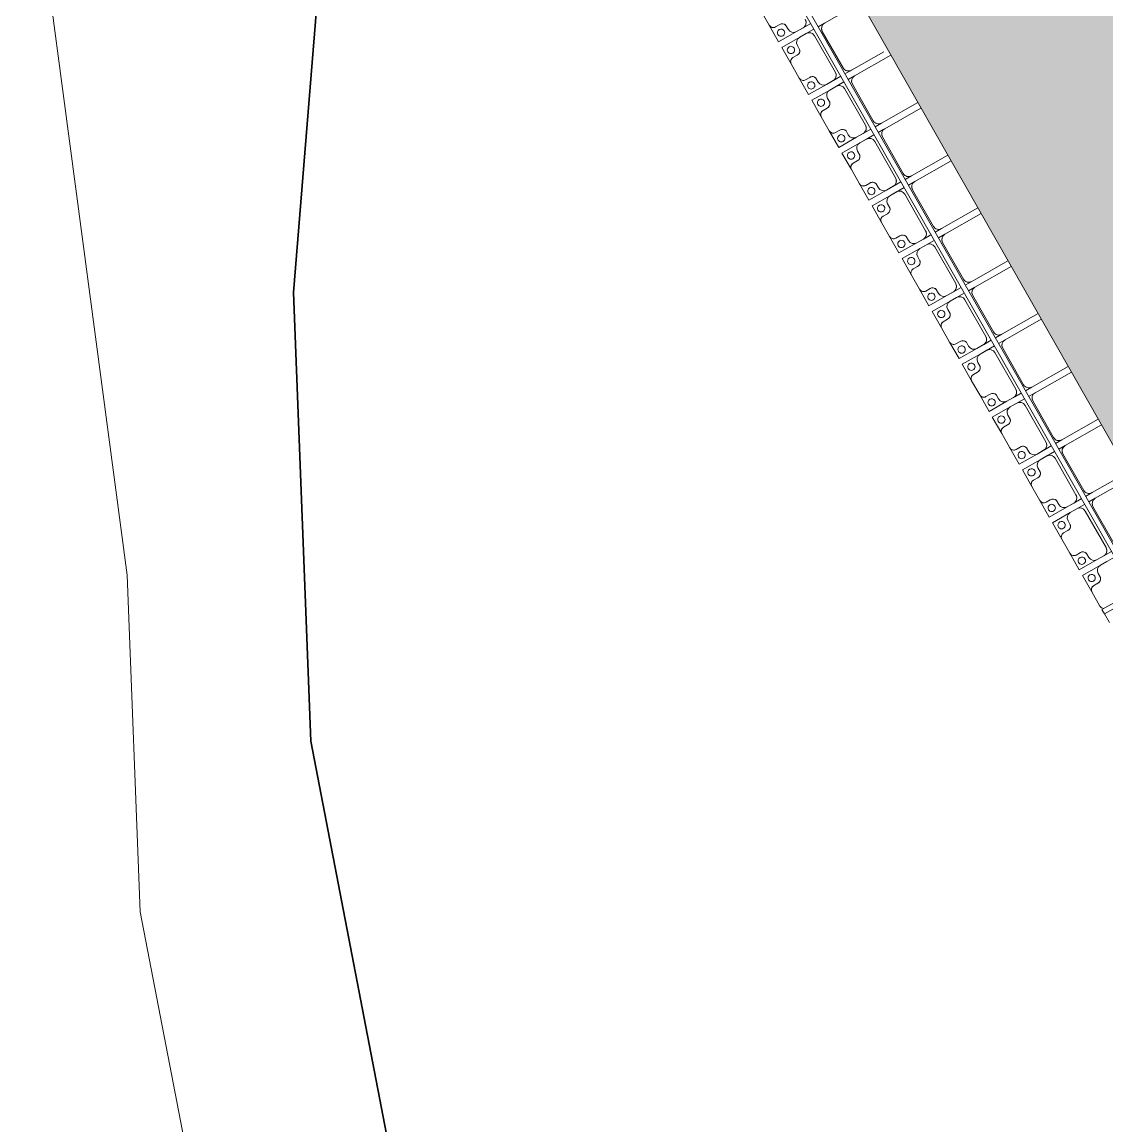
# Model space of a CAD drawing. Header units: millimetres. Extents: x -861324 to 439029, y -308065 to 694685.
# Drawn here: x -229415 to -220488, y -30292 to -21209 of the extents above; entities that cross this region are included whole.
import ezdxf

# ---------------------------------------------------------------- set-up
doc = ezdxf.new("R2010")
doc.units = ezdxf.units.MM
for name, color, linetype, lineweight in [('A-DETL-GENF', 92, 'Continuous', 9), ('A-DETL-THIN', 151, 'Continuous', 9), ('A-GENM', 13, 'Continuous', 9), ('C-TOPO-MAJR', 7, 'Continuous', 35), ('C-TOPO-MINR', 7, 'Continuous', 9), ('S-BEAM', 12, 'Continuous', 9)]:
    doc.layers.add(name, color=color, linetype=linetype, lineweight=lineweight)

# ---------------------------------------------------------------- blocks, each defined once
blk = doc.blocks.new('Dầm C52 - Hộp 40x60-V138-BỐ TRÍ BÈ PIN HỒ BẢN MÒNG')
at = {"layer": 'S-BEAM', "color": 7}
for p, q in [((55233.7, 20), (55982.1, 20)), ((55982.1, 20), (55982.1, -20)), ((55982.1, -20), (55233.7, -20))]:
    blk.add_line(p, q, dxfattribs=at)
blk = doc.blocks.new('Dai phaodi lai - DẢI PHAO ĐI LẠI-25020-BỐ TRÍ BÈ PIN HỒ BẢN MÒNG')
at = {"layer": 'A-GENM', "color": 7}
for p, q in [((4276.8, 0), (4276.8, -343.3)), ((6223.2, -343.3), (6223.2, 0)), ((4723.2, -343.3), (4723.2, -35.2)), ((4776.8, 0), (4776.8, -343.3)), ((5223.2, -343.3), (5223.2, 0)), ((5276.8, 0), (5276.8, -343.3)), ((5723.2, -343.3), (5723.2, 0)), ((5776.8, 0), (5776.8, -343.3)), ((6276.8, 0), (6276.8, -343.3)), ((6723.2, -343.3), (6723.2, 0)), ((6776.8, 0), (6776.8, -343.3)), ((7223.2, -343.3), (7223.2, 0)), ((7276.8, 0), (7276.8, -343.3)), ((7723.2, -343.3), (7723.2, 0)), ((7776.8, 0), (7776.8, -343.3)), ((8223.2, -343.3), (8223.2, 0)), ((8276.8, 0), (8276.8, -343.3)), ((8723.2, -343.3), (8723.2, 0)), ((8776.8, 0), (8776.8, -343.3)), ((4276.8, -404.5), (4276.8, -343.3)), ((4723.2, -343.3), (4723.2, -404.5)), ((4776.8, -404.5), (4776.8, -343.3)), ((5223.2, -343.3), (5223.2, -404.5)), ((5276.8, -404.5), (5276.8, -350.4)), ((5723.2, -343.3), (5723.2, -404.5)), ((5776.8, -404.5), (5776.8, -343.3)), ((6223.2, -343.3), (6223.2, -404.5)), ((6276.8, -404.5), (6276.8, -343.3)), ((6723.2, -343.3), (6723.2, -404.5)), ((6776.8, -404.5), (6776.8, -343.3)), ((7223.2, -343.3), (7223.2, -404.5)), ((7276.8, -404.5), (7276.8, -343.3)), ((7723.2, -343.3), (7723.2, -404.5)), ((7776.8, -404.5), (7776.8, -343.3)), ((8223.2, -343.3), (8223.2, -404.5)), ((8276.8, -404.5), (8276.8, -343.3)), ((8723.2, -343.3), (8723.2, -404.5)), ((8776.8, -404.5), (8776.8, -343.3)), ((4223.2, -444.5), (4223.2, -516.7)), ((4276.8, -516.7), (4276.8, -444.5)), ((4326.8, -393.3), (4673.2, -393.3)), ((4723.2, -444.5), (4723.2, -516.7)), ((4776.8, -516.7), (4776.8, -444.5)), ((4826.8, -393.3), (5173.2, -393.3)), ((5223.2, -444.5), (5223.2, -516.7)), ((5276.8, -516.7), (5276.8, -445.8)), ((5326.8, -393.3), (5673.2, -393.3)), ((5723.2, -444.5), (5723.2, -516.7)), ((5776.8, -516.7), (5776.8, -444.5)), ((5826.8, -393.3), (6173.2, -393.3)), ((6223.2, -444.5), (6223.2, -516.7)), ((6276.8, -516.7), (6276.8, -444.5)), ((6326.8, -393.3), (6673.2, -393.3)), ((6723.2, -444.5), (6723.2, -516.7)), ((6776.8, -516.7), (6776.8, -444.5)), ((6826.8, -393.3), (7173.2, -393.3)), ((7223.2, -444.5), (7223.2, -516.7)), ((7276.8, -516.7), (7276.8, -444.5)), ((7326.8, -393.3), (7673.2, -393.3)), ((7723.2, -444.5), (7723.2, -503.5)), ((7776.8, -516.7), (7776.8, -444.5)), ((7826.8, -393.3), (8173.2, -393.3)), ((8223.2, -444.5), (8223.2, -516.7)), ((8276.8, -516.7), (8276.8, -444.5)), ((8326.8, -393.3), (8673.2, -393.3)), ((8723.2, -444.5), (8723.2, -516.7)), ((8776.8, -516.7), (8776.8, -444.5)), ((8826.8, -393.3), (9173.2, -393.3)), ((9223.2, -444.5), (9223.2, -516.7)), ((4223.2, -579.3), (4223.2, -516.7)), ((4276.8, -516.7), (4276.8, -579.3)), ((4673.2, -466.7), (4326.8, -466.7)), ((4723.2, -579.3), (4723.2, -516.7)), ((4776.8, -516.7), (4776.8, -579.3)), ((5173.2, -466.7), (4826.8, -466.7)), ((5223.2, -579.3), (5223.2, -516.7)), ((5276.8, -516.7), (5276.8, -579.3)), ((5673.2, -466.7), (5326.8, -466.7)), ((5723.2, -579.3), (5723.2, -516.7)), ((5776.8, -516.7), (5776.8, -579.3)), ((6173.2, -466.7), (5826.8, -466.7)), ((6223.2, -579.3), (6223.2, -516.7)), ((6276.8, -516.7), (6276.8, -579.3)), ((6673.2, -466.7), (6326.8, -466.7)), ((6723.2, -579.3), (6723.2, -516.7)), ((6776.8, -516.7), (6776.8, -579.3)), ((7173.2, -466.7), (6826.8, -466.7)), ((7223.2, -579.3), (7223.2, -516.7)), ((7276.8, -516.7), (7276.8, -579.3)), ((7673.2, -466.7), (7326.8, -466.7)), ((7723.2, -579.3), (7723.2, -516.7)), ((7776.8, -516.7), (7776.8, -579.3)), ((8173.2, -466.7), (7826.8, -466.7)), ((8223.2, -579.3), (8223.2, -516.7)), ((8276.8, -516.7), (8276.8, -579.3)), ((8673.2, -466.7), (8326.8, -466.7)), ((8723.2, -579.3), (8723.2, -516.7)), ((8776.8, -516.7), (8776.8, -579.3)), ((9173.2, -466.7), (8826.8, -466.7)), ((9223.2, -579.3), (9223.2, -516.7)), ((9276.8, -516.7), (9276.8, -579.3)), ((4135.7, -629.3), (4173.2, -629.3)), ((4326.8, -629.3), (4364.3, -629.3)), ((4635.7, -629.3), (4673.2, -629.3)), ((4826.8, -629.3), (4864.3, -629.3)), ((5135.7, -629.3), (5173.2, -629.3)), ((5326.8, -629.3), (5364.3, -629.3)), ((5635.7, -629.3), (5673.2, -629.3)), ((5826.8, -629.3), (5864.3, -629.3)), ((6135.7, -629.3), (6173.2, -629.3)), ((6326.8, -629.3), (6364.3, -629.3)), ((6635.7, -629.3), (6673.2, -629.3)), ((6826.8, -629.3), (6864.3, -629.3)), ((7135.7, -629.3), (7173.2, -629.3)), ((7326.8, -629.3), (7364.3, -629.3)), ((7635.7, -629.3), (7673.2, -629.3)), ((7826.8, -629.3), (7864.3, -629.3)), ((8135.7, -629.3), (8173.2, -629.3)), ((8326.8, -629.3), (8364.3, -629.3)), ((8635.7, -629.3), (8673.2, -629.3)), ((8826.8, -629.3), (8864.3, -629.3)), ((9135.7, -629.3), (9173.2, -629.3)), ((9326.8, -629.3), (9364.3, -629.3)), ((4104.9, -710.4), (4104.9, -670.7)), ((4395.1, -670.7), (4395.1, -710.4)), ((4604.9, -710.4), (4604.9, -670.7)), ((4895.1, -670.7), (4895.1, -710.4)), ((5104.9, -710.4), (5104.9, -670.7)), ((5395.1, -670.7), (5395.1, -710.4)), ((5604.9, -710.4), (5604.9, -670.7)), ((5895.1, -670.7), (5895.1, -710.4)), ((6104.9, -710.4), (6104.9, -670.7)), ((6395.1, -670.7), (6395.1, -710.4)), ((6604.9, -710.4), (6604.9, -670.7)), ((6895.1, -670.7), (6895.1, -710.4)), ((7104.9, -710.4), (7104.9, -670.7)), ((7395.1, -670.7), (7395.1, -710.4)), ((7604.9, -710.4), (7604.9, -670.7)), ((7895.1, -670.7), (7895.1, -710.4)), ((8104.9, -710.4), (8104.9, -670.7)), ((8395.1, -670.7), (8395.1, -710.4)), ((8604.9, -710.4), (8604.9, -670.7)), ((8895.1, -670.7), (8895.1, -710.4)), ((9104.9, -710.4), (9104.9, -670.7)), ((9395.1, -670.7), (9395.1, -710.4)), ((3933.1, -748.4), (4066.9, -748.4)), ((4433.1, -748.4), (4566.9, -748.4)), ((4933.1, -748.4), (5066.9, -748.4)), ((5433.1, -748.4), (5566.9, -748.4)), ((5933.1, -748.4), (6066.9, -748.4)), ((6433.1, -748.4), (6566.9, -748.4)), ((6933.1, -748.4), (7066.9, -748.4)), ((7433.1, -748.4), (7566.9, -748.4)), ((7933.1, -748.4), (8066.9, -748.4)), ((8433.1, -748.4), (8566.9, -748.4)), ((8933.1, -748.4), (9066.9, -748.4)), ((9433.1, -748.4), (9566.9, -748.4))]:
    blk.add_line(p, q, dxfattribs=at)
at = {"layer": 'A-GENM', "color": 9}
for p, q in [((4276.8, -404.5), (4276.8, -343.3)), ((4723.2, -343.3), (4723.2, -404.5)), ((4776.8, -404.5), (4776.8, -343.3)), ((5223.2, -343.3), (5223.2, -404.5)), ((5276.8, -404.5), (5276.8, -350.4)), ((5723.2, -343.3), (5723.2, -404.5)), ((5776.8, -404.5), (5776.8, -343.3)), ((6223.2, -343.3), (6223.2, -404.5)), ((6276.8, -404.5), (6276.8, -343.3)), ((6723.2, -343.3), (6723.2, -404.5)), ((6776.8, -404.5), (6776.8, -343.3)), ((7223.2, -343.3), (7223.2, -404.5)), ((7276.8, -404.5), (7276.8, -343.3)), ((7723.2, -343.3), (7723.2, -404.5)), ((7776.8, -404.5), (7776.8, -343.3)), ((8223.2, -343.3), (8223.2, -404.5)), ((8276.8, -404.5), (8276.8, -343.3)), ((8723.2, -343.3), (8723.2, -404.5)), ((8776.8, -404.5), (8776.8, -343.3)), ((4223.2, -444.5), (4223.2, -579.3)), ((4276.8, -579.3), (4276.8, -444.5)), ((4723.2, -444.5), (4723.2, -579.3)), ((4776.8, -579.3), (4776.8, -444.5)), ((5223.2, -444.5), (5223.2, -579.3)), ((5276.8, -579.3), (5276.8, -445.8)), ((5723.2, -444.5), (5723.2, -579.3)), ((5776.8, -579.3), (5776.8, -444.5)), ((6223.2, -444.5), (6223.2, -579.3)), ((6276.8, -579.3), (6276.8, -444.5)), ((6723.2, -444.5), (6723.2, -579.3)), ((6776.8, -579.3), (6776.8, -444.5)), ((7223.2, -444.5), (7223.2, -579.3)), ((7276.8, -579.3), (7276.8, -444.5)), ((7723.2, -444.5), (7723.2, -579.3)), ((7776.8, -579.3), (7776.8, -444.5)), ((8223.2, -444.5), (8223.2, -579.3)), ((8276.8, -579.3), (8276.8, -444.5)), ((8723.2, -444.5), (8723.2, -579.3)), ((8776.8, -579.3), (8776.8, -444.5)), ((9223.2, -444.5), (9223.2, -579.3)), ((9276.8, -579.3), (9276.8, -444.5)), ((4173.2, -629.3), (4135.7, -629.3)), ((4173.2, -629.3), (4135.7, -629.3)), ((4135.7, -629.3), (4173.2, -629.3)), ((4223.2, -579.3), (4223.2, -748.4)), ((4223.2, -748.4), (4223.2, -579.3)), ((4276.8, -748.4), (4276.8, -579.3)), ((4276.8, -579.3), (4276.8, -748.4)), ((4364.3, -629.3), (4326.8, -629.3)), ((4364.3, -629.3), (4326.8, -629.3)), ((4326.8, -629.3), (4364.3, -629.3)), ((4673.2, -629.3), (4635.7, -629.3)), ((4673.2, -629.3), (4635.7, -629.3)), ((4635.7, -629.3), (4673.2, -629.3)), ((4723.2, -579.3), (4723.2, -748.4)), ((4723.2, -748.4), (4723.2, -579.3)), ((4776.8, -748.4), (4776.8, -579.3)), ((4776.8, -579.3), (4776.8, -748.4)), ((4864.3, -629.3), (4826.8, -629.3)), ((4864.3, -629.3), (4826.8, -629.3)), ((4826.8, -629.3), (4864.3, -629.3)), ((5173.2, -629.3), (5135.7, -629.3)), ((5173.2, -629.3), (5135.7, -629.3)), ((5135.7, -629.3), (5173.2, -629.3)), ((5223.2, -579.3), (5223.2, -748.4)), ((5223.2, -748.4), (5223.2, -579.3)), ((5276.8, -748.4), (5276.8, -579.3)), ((5276.8, -579.3), (5276.8, -748.4)), ((5364.3, -629.3), (5326.8, -629.3)), ((5364.3, -629.3), (5326.8, -629.3)), ((5326.8, -629.3), (5364.3, -629.3)), ((5673.2, -629.3), (5635.7, -629.3)), ((5673.2, -629.3), (5635.7, -629.3)), ((5635.7, -629.3), (5673.2, -629.3)), ((5723.2, -579.3), (5723.2, -748.4)), ((5723.2, -748.4), (5723.2, -579.3)), ((5776.8, -748.4), (5776.8, -579.3)), ((5776.8, -579.3), (5776.8, -748.4)), ((5864.3, -629.3), (5826.8, -629.3)), ((5864.3, -629.3), (5826.8, -629.3)), ((5826.8, -629.3), (5864.3, -629.3)), ((6173.2, -629.3), (6135.7, -629.3)), ((6173.2, -629.3), (6135.7, -629.3)), ((6135.7, -629.3), (6173.2, -629.3)), ((6223.2, -579.3), (6223.2, -748.4)), ((6223.2, -748.4), (6223.2, -579.3)), ((6276.8, -748.4), (6276.8, -579.3)), ((6276.8, -579.3), (6276.8, -748.4)), ((6364.3, -629.3), (6326.8, -629.3)), ((6364.3, -629.3), (6326.8, -629.3)), ((6326.8, -629.3), (6364.3, -629.3)), ((6673.2, -629.3), (6635.7, -629.3)), ((6673.2, -629.3), (6635.7, -629.3)), ((6635.7, -629.3), (6673.2, -629.3)), ((6723.2, -579.3), (6723.2, -748.4)), ((6723.2, -748.4), (6723.2, -579.3)), ((6776.8, -748.4), (6776.8, -579.3)), ((6776.8, -579.3), (6776.8, -748.4)), ((6864.3, -629.3), (6826.8, -629.3)), ((6864.3, -629.3), (6826.8, -629.3)), ((6826.8, -629.3), (6864.3, -629.3)), ((7173.2, -629.3), (7135.7, -629.3)), ((7173.2, -629.3), (7135.7, -629.3)), ((7135.7, -629.3), (7173.2, -629.3)), ((7223.2, -579.3), (7223.2, -748.4)), ((7223.2, -748.4), (7223.2, -579.3)), ((7276.8, -748.4), (7276.8, -579.3)), ((7276.8, -579.3), (7276.8, -748.4)), ((7364.3, -629.3), (7326.8, -629.3)), ((7364.3, -629.3), (7326.8, -629.3)), ((7326.8, -629.3), (7364.3, -629.3)), ((7673.2, -629.3), (7651.6, -629.3)), ((7673.2, -629.3), (7651.6, -629.3)), ((7651.6, -629.3), (7673.2, -629.3)), ((7723.2, -579.3), (7723.2, -748.4)), ((7723.2, -748.4), (7723.2, -579.3)), ((7776.8, -748.4), (7776.8, -579.3)), ((7776.8, -579.3), (7776.8, -748.4)), ((7864.3, -629.3), (7826.8, -629.3)), ((7864.3, -629.3), (7826.8, -629.3)), ((7826.8, -629.3), (7864.3, -629.3)), ((8173.2, -629.3), (8135.7, -629.3)), ((8173.2, -629.3), (8135.7, -629.3)), ((8135.7, -629.3), (8173.2, -629.3)), ((8223.2, -579.3), (8223.2, -748.4)), ((8223.2, -748.4), (8223.2, -579.3)), ((8276.8, -748.4), (8276.8, -579.3)), ((8276.8, -579.3), (8276.8, -748.4)), ((8364.3, -629.3), (8326.8, -629.3)), ((8364.3, -629.3), (8326.8, -629.3)), ((8326.8, -629.3), (8364.3, -629.3)), ((8673.2, -629.3), (8635.7, -629.3)), ((8673.2, -629.3), (8635.7, -629.3)), ((8635.7, -629.3), (8673.2, -629.3)), ((8723.2, -579.3), (8723.2, -748.4)), ((8723.2, -748.4), (8723.2, -579.3)), ((8776.8, -748.4), (8776.8, -579.3)), ((8776.8, -579.3), (8776.8, -748.4)), ((8864.3, -629.3), (8826.8, -629.3)), ((8864.3, -629.3), (8826.8, -629.3)), ((8826.8, -629.3), (8864.3, -629.3)), ((9173.2, -629.3), (9135.7, -629.3)), ((9173.2, -629.3), (9135.7, -629.3)), ((9135.7, -629.3), (9173.2, -629.3)), ((9223.2, -579.3), (9223.2, -748.4)), ((9223.2, -748.4), (9223.2, -579.3)), ((9276.8, -748.4), (9276.8, -579.3)), ((9276.8, -579.3), (9276.8, -748.4)), ((9364.3, -629.3), (9326.8, -629.3)), ((9364.3, -629.3), (9326.8, -629.3)), ((9326.8, -629.3), (9364.3, -629.3)), ((4104.9, -670.7), (4104.9, -710.4)), ((4104.9, -670.7), (4104.9, -710.4)), ((4104.9, -710.4), (4104.9, -670.7)), ((4604.9, -670.7), (4604.9, -710.4)), ((4604.9, -670.7), (4604.9, -710.4)), ((4604.9, -710.4), (4604.9, -670.7)), ((5104.9, -670.7), (5104.9, -710.4)), ((5104.9, -670.7), (5104.9, -710.4)), ((5104.9, -710.4), (5104.9, -670.7)), ((5604.9, -670.7), (5604.9, -710.4)), ((5604.9, -670.7), (5604.9, -710.4)), ((5604.9, -710.4), (5604.9, -670.7)), ((6104.9, -670.7), (6104.9, -710.4)), ((6104.9, -670.7), (6104.9, -710.4)), ((6104.9, -710.4), (6104.9, -670.7)), ((6604.9, -670.7), (6604.9, -710.4)), ((6604.9, -670.7), (6604.9, -710.4)), ((6604.9, -710.4), (6604.9, -670.7)), ((7104.9, -670.7), (7104.9, -710.4)), ((7104.9, -670.7), (7104.9, -710.4)), ((7104.9, -710.4), (7104.9, -670.7)), ((7604.9, -670.7), (7604.9, -710.4)), ((7604.9, -670.7), (7604.9, -710.4)), ((7604.9, -710.4), (7604.9, -670.7)), ((8104.9, -670.7), (8104.9, -710.4)), ((8104.9, -670.7), (8104.9, -710.4)), ((8104.9, -710.4), (8104.9, -670.7)), ((8604.9, -670.7), (8604.9, -710.4)), ((8604.9, -670.7), (8604.9, -710.4)), ((8604.9, -710.4), (8604.9, -670.7)), ((9104.9, -670.7), (9104.9, -710.4)), ((9104.9, -670.7), (9104.9, -710.4)), ((9104.9, -710.4), (9104.9, -670.7)), ((4223.2, -748.4), (4066.9, -748.4)), ((4066.9, -748.4), (4223.2, -748.4)), ((4433.1, -748.4), (4276.8, -748.4)), ((4276.8, -748.4), (4433.1, -748.4)), ((4723.2, -748.4), (4566.9, -748.4)), ((4566.9, -748.4), (4723.2, -748.4)), ((4933.1, -748.4), (4776.8, -748.4)), ((4776.8, -748.4), (4933.1, -748.4)), ((5223.2, -748.4), (5066.9, -748.4)), ((5066.9, -748.4), (5223.2, -748.4)), ((5433.1, -748.4), (5276.8, -748.4)), ((5276.8, -748.4), (5433.1, -748.4)), ((5723.2, -748.4), (5566.9, -748.4)), ((5566.9, -748.4), (5723.2, -748.4)), ((5933.1, -748.4), (5776.8, -748.4)), ((5776.8, -748.4), (5933.1, -748.4)), ((6223.2, -748.4), (6066.9, -748.4)), ((6066.9, -748.4), (6223.2, -748.4)), ((6433.1, -748.4), (6276.8, -748.4)), ((6276.8, -748.4), (6433.1, -748.4)), ((6723.2, -748.4), (6566.9, -748.4)), ((6566.9, -748.4), (6723.2, -748.4)), ((6933.1, -748.4), (6776.8, -748.4)), ((6776.8, -748.4), (6933.1, -748.4)), ((7223.2, -748.4), (7066.9, -748.4)), ((7066.9, -748.4), (7223.2, -748.4)), ((7433.1, -748.4), (7276.8, -748.4)), ((7276.8, -748.4), (7433.1, -748.4)), ((7723.2, -748.4), (7566.9, -748.4)), ((7566.9, -748.4), (7723.2, -748.4)), ((7933.1, -748.4), (7776.8, -748.4)), ((7776.8, -748.4), (7933.1, -748.4)), ((8223.2, -748.4), (8066.9, -748.4)), ((8066.9, -748.4), (8223.2, -748.4)), ((8433.1, -748.4), (8276.8, -748.4)), ((8276.8, -748.4), (8433.1, -748.4)), ((8723.2, -748.4), (8566.9, -748.4)), ((8566.9, -748.4), (8723.2, -748.4)), ((8933.1, -748.4), (8776.8, -748.4)), ((8776.8, -748.4), (8933.1, -748.4)), ((9223.2, -748.4), (9066.9, -748.4)), ((9066.9, -748.4), (9223.2, -748.4)), ((9433.1, -748.4), (9276.8, -748.4)), ((9276.8, -748.4), (9433.1, -748.4)), ((9723.2, -748.4), (9640, -748.4)), ((9640, -748.4), (9723.2, -748.4))]:
    blk.add_line(p, q, dxfattribs=at)
at = {"layer": 'A-GENM', "color": 7}
for centre, radius, start, end in [((4326.8, -343.3), 50, 180, 270), ((4673.2, -343.3), 50, 270, 0), ((4673.2, -343.3), 50, 300, 0), ((4826.8, -343.3), 50, 180, 270), ((5173.2, -343.3), 50, 270, 0), ((5173.2, -343.3), 50, 300, 0), ((5326.8, -343.3), 50, 180, 270), ((5673.2, -343.3), 50, 270, 0), ((5673.2, -343.3), 50, 300, 0), ((5826.8, -343.3), 50, 180, 270), ((6173.2, -343.3), 50, 270, 0), ((6173.2, -343.3), 50, 300, 0), ((6326.8, -343.3), 50, 180, 270), ((6673.2, -343.3), 50, 270, 0), ((6673.2, -343.3), 50, 300, 0), ((6826.8, -343.3), 50, 180, 270), ((7173.2, -343.3), 50, 270, 0), ((7173.2, -343.3), 50, 300, 0), ((7326.8, -343.3), 50, 180, 270), ((7673.2, -343.3), 50, 270, 0), ((7673.2, -343.3), 50, 300, 0), ((7826.8, -343.3), 50, 180, 270), ((8173.2, -343.3), 50, 270, 0), ((8173.2, -343.3), 50, 300, 0), ((8326.8, -343.3), 50, 180, 270), ((8673.2, -343.3), 50, 270, 0), ((8673.2, -343.3), 50, 300, 0), ((8826.8, -343.3), 50, 180, 270), ((4326.8, -343.3), 50, 210, 270), ((4826.8, -343.3), 50, 210, 270), ((5326.8, -343.3), 50, 210, 270), ((5826.8, -343.3), 50, 210, 270), ((6326.8, -343.3), 50, 210, 270), ((6826.8, -343.3), 50, 210, 270), ((7326.8, -343.3), 50, 210, 270), ((7826.8, -343.3), 50, 210, 270), ((8326.8, -343.3), 50, 210, 270), ((8826.8, -343.3), 50, 210, 270), ((4173.2, -516.7), 50, 360, 90), ((4173.2, -516.7), 50, 30, 90), ((4326.8, -516.7), 50, 90, 180), ((4326.8, -516.7), 50, 120, 180), ((4673.2, -516.7), 50, 360, 90), ((4673.2, -516.7), 50, 30, 90), ((4826.8, -516.7), 50, 90, 180), ((4826.8, -516.7), 50, 120, 180), ((5173.2, -516.7), 50, 360, 90), ((5173.2, -516.7), 50, 30, 90), ((5326.8, -516.7), 50, 90, 180), ((5326.8, -516.7), 50, 120, 180), ((5673.2, -516.7), 50, 360, 90), ((5673.2, -516.7), 50, 30, 90), ((5826.8, -516.7), 50, 90, 180), ((5826.8, -516.7), 50, 120, 180), ((6173.2, -516.7), 50, 360, 90), ((6173.2, -516.7), 50, 30, 90), ((6326.8, -516.7), 50, 90, 180), ((6326.8, -516.7), 50, 120, 180), ((6673.2, -516.7), 50, 360, 90), ((6673.2, -516.7), 50, 30, 90), ((6826.8, -516.7), 50, 90, 180), ((6826.8, -516.7), 50, 120, 180), ((7173.2, -516.7), 50, 360, 90), ((7173.2, -516.7), 50, 30, 90), ((7326.8, -516.7), 50, 90, 180), ((7326.8, -516.7), 50, 120, 180), ((7673.2, -516.7), 50, 360, 90), ((7673.2, -516.7), 50, 30, 90), ((7826.8, -516.7), 50, 90, 180), ((7826.8, -516.7), 50, 120, 180), ((8173.2, -516.7), 50, 360, 90), ((8173.2, -516.7), 50, 30, 90), ((8326.8, -516.7), 50, 90, 180), ((8326.8, -516.7), 50, 120, 180), ((8673.2, -516.7), 50, 360, 90), ((8673.2, -516.7), 50, 30, 90), ((8826.8, -516.7), 50, 90, 180), ((8826.8, -516.7), 50, 120, 180), ((9173.2, -516.7), 50, 360, 90), ((9173.2, -516.7), 50, 30, 90), ((4144.8, -668.2), 40, 103.18854, 183.50807), ((4173.2, -579.3), 50, 270, 360), ((4326.8, -579.3), 50, 180, 270), ((4355.2, -668.2), 40, 356.49193, 76.81146), ((4644.8, -668.2), 40, 103.18854, 183.50807), ((4673.2, -579.3), 50, 270, 360), ((4826.8, -579.3), 50, 180, 270), ((4855.2, -668.2), 40, 356.49193, 76.81146), ((5144.8, -668.2), 40, 103.18854, 183.50807), ((5173.2, -579.3), 50, 270, 360), ((5326.8, -579.3), 50, 180, 270), ((5355.2, -668.2), 40, 356.49193, 76.81146), ((5644.8, -668.2), 40, 103.18854, 183.50807), ((5673.2, -579.3), 50, 270, 360), ((5826.8, -579.3), 50, 180, 270), ((5855.2, -668.2), 40, 356.49193, 76.81146), ((6144.8, -668.2), 40, 103.18854, 183.50807), ((6173.2, -579.3), 50, 270, 360), ((6326.8, -579.3), 50, 180, 270), ((6355.2, -668.2), 40, 356.49193, 76.81146), ((6644.8, -668.2), 40, 103.18854, 183.50807), ((6673.2, -579.3), 50, 270, 360), ((6826.8, -579.3), 50, 180, 270), ((6855.2, -668.2), 40, 356.49193, 76.81146), ((7144.8, -668.2), 40, 103.18854, 183.50807), ((7173.2, -579.3), 50, 270, 360), ((7326.8, -579.3), 50, 180, 270), ((7355.2, -668.2), 40, 356.49193, 76.81146), ((7644.8, -668.2), 40, 103.18854, 183.50807), ((7673.2, -579.3), 50, 270, 360), ((7826.8, -579.3), 50, 180, 270), ((7855.2, -668.2), 40, 356.49193, 76.81146), ((8144.8, -668.2), 40, 103.18854, 183.50807), ((8173.2, -579.3), 50, 270, 360), ((8326.8, -579.3), 50, 180, 270), ((8355.2, -668.2), 40, 356.49193, 76.81146), ((8644.8, -668.2), 40, 103.18854, 183.50807), ((8673.2, -579.3), 50, 270, 360), ((8826.8, -579.3), 50, 180, 270), ((8855.2, -668.2), 40, 356.49193, 76.81146), ((9144.8, -668.2), 40, 103.18854, 183.50807), ((9173.2, -579.3), 50, 270, 360), ((9326.8, -579.3), 50, 180, 270), ((9355.2, -668.2), 40, 356.49193, 76.81146), ((4066.9, -710.4), 38, 270, 0), ((4433.1, -710.4), 38, 180, 270), ((4566.9, -710.4), 38, 270, 0), ((4933.1, -710.4), 38, 180, 270), ((5066.9, -710.4), 38, 270, 0), ((5433.1, -710.4), 38, 180, 270), ((5566.9, -710.4), 38, 270, 0), ((5933.1, -710.4), 38, 180, 270), ((6066.9, -710.4), 38, 270, 0), ((6433.1, -710.4), 38, 180, 270), ((6566.9, -710.4), 38, 270, 0), ((6933.1, -710.4), 38, 180, 270), ((7066.9, -710.4), 38, 270, 0), ((7433.1, -710.4), 38, 180, 270), ((7566.9, -710.4), 38, 270, 0), ((7933.1, -710.4), 38, 180, 270), ((8066.9, -710.4), 38, 270, 0), ((8433.1, -710.4), 38, 180, 270), ((8566.9, -710.4), 38, 270, 0), ((8933.1, -710.4), 38, 180, 270), ((9066.9, -710.4), 38, 270, 0), ((9433.1, -710.4), 38, 180, 270), ((9566.9, -710.4), 38, 270, 330)]:
    blk.add_arc(centre, radius, start, end, dxfattribs=at)
at = {"layer": 'A-GENM', "color": 9}
for centre, radius, start, end in [((4144.8, -668.2), 40, 103.18854, 129.96172), ((4144.8, -668.2), 40, 103.18854, 129.96172), ((4144.8, -668.2), 40, 103.18854, 129.96172), ((4173.2, -579.3), 50, 270, 360), ((4173.2, -579.3), 50, 270, 360), ((4173.2, -579.3), 50, 270, 360), ((4326.8, -579.3), 50, 180, 270), ((4326.8, -579.3), 50, 180, 270), ((4326.8, -579.3), 50, 180, 270), ((4355.2, -668.2), 40, 63.42487, 76.81146), ((4355.2, -668.2), 40, 63.42487, 76.81146), ((4355.2, -668.2), 40, 63.42487, 76.81146), ((4644.8, -668.2), 40, 103.18854, 129.96172), ((4644.8, -668.2), 40, 103.18854, 129.96172), ((4644.8, -668.2), 40, 103.18854, 129.96172), ((4673.2, -579.3), 50, 270, 360), ((4673.2, -579.3), 50, 270, 360), ((4673.2, -579.3), 50, 270, 360), ((4826.8, -579.3), 50, 180, 270), ((4826.8, -579.3), 50, 180, 270), ((4826.8, -579.3), 50, 180, 270), ((4855.2, -668.2), 40, 63.42487, 76.81146), ((4855.2, -668.2), 40, 63.42487, 76.81146), ((4855.2, -668.2), 40, 63.42487, 76.81146), ((5144.8, -668.2), 40, 103.18854, 129.96172), ((5144.8, -668.2), 40, 103.18854, 129.96172), ((5144.8, -668.2), 40, 103.18854, 129.96172), ((5173.2, -579.3), 50, 270, 360), ((5173.2, -579.3), 50, 270, 360), ((5173.2, -579.3), 50, 270, 360), ((5326.8, -579.3), 50, 180, 270), ((5326.8, -579.3), 50, 180, 270), ((5326.8, -579.3), 50, 180, 270), ((5355.2, -668.2), 40, 63.42487, 76.81146), ((5355.2, -668.2), 40, 63.42487, 76.81146), ((5355.2, -668.2), 40, 63.42487, 76.81146), ((5644.8, -668.2), 40, 103.18854, 129.96172), ((5644.8, -668.2), 40, 103.18854, 129.96172), ((5644.8, -668.2), 40, 103.18854, 129.96172), ((5673.2, -579.3), 50, 270, 360), ((5673.2, -579.3), 50, 270, 360), ((5673.2, -579.3), 50, 270, 360), ((5826.8, -579.3), 50, 180, 270), ((5826.8, -579.3), 50, 180, 270), ((5826.8, -579.3), 50, 180, 270), ((5855.2, -668.2), 40, 63.42487, 76.81146), ((5855.2, -668.2), 40, 63.42487, 76.81146), ((5855.2, -668.2), 40, 63.42487, 76.81146), ((6144.8, -668.2), 40, 103.18854, 129.96172), ((6144.8, -668.2), 40, 103.18854, 129.96172), ((6144.8, -668.2), 40, 103.18854, 129.96172), ((6173.2, -579.3), 50, 270, 360), ((6173.2, -579.3), 50, 270, 360), ((6173.2, -579.3), 50, 270, 360), ((6326.8, -579.3), 50, 180, 270), ((6326.8, -579.3), 50, 180, 270), ((6326.8, -579.3), 50, 180, 270), ((6355.2, -668.2), 40, 63.42487, 76.81146), ((6355.2, -668.2), 40, 63.42487, 76.81146), ((6355.2, -668.2), 40, 63.42487, 76.81146), ((6644.8, -668.2), 40, 103.18854, 129.96172), ((6644.8, -668.2), 40, 103.18854, 129.96172), ((6644.8, -668.2), 40, 103.18854, 129.96172), ((6673.2, -579.3), 50, 270, 360), ((6673.2, -579.3), 50, 270, 360), ((6673.2, -579.3), 50, 270, 360), ((6826.8, -579.3), 50, 180, 270), ((6826.8, -579.3), 50, 180, 270), ((6826.8, -579.3), 50, 180, 270), ((6855.2, -668.2), 40, 63.42487, 76.81146), ((6855.2, -668.2), 40, 63.42487, 76.81146), ((6855.2, -668.2), 40, 63.42487, 76.81146), ((7144.8, -668.2), 40, 103.18854, 129.96172), ((7144.8, -668.2), 40, 103.18854, 129.96172), ((7144.8, -668.2), 40, 103.18854, 129.96172), ((7173.2, -579.3), 50, 270, 360), ((7173.2, -579.3), 50, 270, 360), ((7173.2, -579.3), 50, 270, 360), ((7326.8, -579.3), 50, 180, 270), ((7326.8, -579.3), 50, 180, 270), ((7326.8, -579.3), 50, 180, 270), ((7355.2, -668.2), 40, 63.42487, 76.81146), ((7355.2, -668.2), 40, 63.42487, 76.81146), ((7355.2, -668.2), 40, 63.42487, 76.81146), ((7644.8, -668.2), 40, 103.18854, 129.96172), ((7644.8, -668.2), 40, 103.18854, 129.96172), ((7644.8, -668.2), 40, 103.18854, 129.96172), ((7673.2, -579.3), 50, 270, 360), ((7673.2, -579.3), 50, 270, 360), ((7673.2, -579.3), 50, 270, 360), ((7826.8, -579.3), 50, 180, 270), ((7826.8, -579.3), 50, 180, 270), ((7826.8, -579.3), 50, 180, 270), ((7855.2, -668.2), 40, 63.42487, 76.81146), ((7855.2, -668.2), 40, 63.42487, 76.81146), ((7855.2, -668.2), 40, 63.42487, 76.81146), ((8144.8, -668.2), 40, 103.18854, 129.96172), ((8144.8, -668.2), 40, 103.18854, 129.96172), ((8144.8, -668.2), 40, 103.18854, 129.96172), ((8173.2, -579.3), 50, 270, 360), ((8173.2, -579.3), 50, 270, 360), ((8173.2, -579.3), 50, 270, 360), ((8326.8, -579.3), 50, 180, 270), ((8326.8, -579.3), 50, 180, 270), ((8326.8, -579.3), 50, 180, 270), ((8355.2, -668.2), 40, 63.42487, 76.81146), ((8355.2, -668.2), 40, 63.42487, 76.81146), ((8355.2, -668.2), 40, 63.42487, 76.81146), ((8644.8, -668.2), 40, 103.18854, 129.96172), ((8644.8, -668.2), 40, 103.18854, 129.96172), ((8644.8, -668.2), 40, 103.18854, 129.96172), ((8673.2, -579.3), 50, 270, 360), ((8673.2, -579.3), 50, 270, 360), ((8673.2, -579.3), 50, 270, 360), ((8826.8, -579.3), 50, 180, 270), ((8826.8, -579.3), 50, 180, 270), ((8826.8, -579.3), 50, 180, 270), ((8855.2, -668.2), 40, 63.42487, 76.81146), ((8855.2, -668.2), 40, 63.42487, 76.81146), ((8855.2, -668.2), 40, 63.42487, 76.81146), ((9144.8, -668.2), 40, 103.18854, 129.96172), ((9144.8, -668.2), 40, 103.18854, 129.96172), ((9144.8, -668.2), 40, 103.18854, 129.96172), ((9173.2, -579.3), 50, 270, 360), ((9173.2, -579.3), 50, 270, 360), ((9173.2, -579.3), 50, 270, 360), ((9326.8, -579.3), 50, 180, 270), ((9326.8, -579.3), 50, 180, 270), ((9326.8, -579.3), 50, 180, 270), ((9355.2, -668.2), 40, 63.42487, 76.81146), ((9355.2, -668.2), 40, 63.42487, 76.81146), ((9355.2, -668.2), 40, 63.42487, 76.81146), ((4066.9, -710.4), 38, 270, 0), ((4066.9, -710.4), 38, 270, 360), ((4066.9, -710.4), 38, 270, 0), ((4144.8, -668.2), 40, 143.34831, 183.50807), ((4144.8, -668.2), 40, 143.34831, 183.50807), ((4144.8, -668.2), 40, 143.34831, 183.50807), ((4168.4, -693.3), 30, 90, 270), ((4168.4, -693.3), 30, 90, 270), ((4168.4, -693.3), 30, 270, 90), ((4168.4, -693.3), 30, 270, 90), ((4331.6, -693.3), 30, 90, 270), ((4331.6, -693.3), 30, 90, 270), ((4331.6, -693.3), 30, 270, 90), ((4331.6, -693.3), 30, 270, 90), ((4355.2, -668.2), 40, 356.49193, 50.03828), ((4355.2, -668.2), 40, 356.49193, 50.03828), ((4355.2, -668.2), 40, 356.49193, 50.03828), ((4433.1, -710.4), 38, 195, 270), ((4433.1, -710.4), 38, 195, 270), ((4433.1, -710.4), 38, 195, 270), ((4566.9, -710.4), 38, 270, 0), ((4566.9, -710.4), 38, 270, 360), ((4566.9, -710.4), 38, 270, 0), ((4644.8, -668.2), 40, 143.34831, 183.50807), ((4644.8, -668.2), 40, 143.34831, 183.50807), ((4644.8, -668.2), 40, 143.34831, 183.50807), ((4668.4, -693.3), 30, 90, 270), ((4668.4, -693.3), 30, 90, 270), ((4668.4, -693.3), 30, 270, 90), ((4668.4, -693.3), 30, 270, 90), ((4831.6, -693.3), 30, 90, 270), ((4831.6, -693.3), 30, 90, 270), ((4831.6, -693.3), 30, 270, 90), ((4831.6, -693.3), 30, 270, 90), ((4855.2, -668.2), 40, 356.49193, 50.03828), ((4855.2, -668.2), 40, 356.49193, 50.03828), ((4855.2, -668.2), 40, 356.49193, 50.03828), ((4933.1, -710.4), 38, 195, 270), ((4933.1, -710.4), 38, 195, 270), ((4933.1, -710.4), 38, 195, 270), ((5066.9, -710.4), 38, 270, 0), ((5066.9, -710.4), 38, 270, 360), ((5066.9, -710.4), 38, 270, 0), ((5144.8, -668.2), 40, 143.34831, 183.50807), ((5144.8, -668.2), 40, 143.34831, 183.50807), ((5144.8, -668.2), 40, 143.34831, 183.50807), ((5168.4, -693.3), 30, 90, 270), ((5168.4, -693.3), 30, 90, 270), ((5168.4, -693.3), 30, 270, 90), ((5168.4, -693.3), 30, 270, 90), ((5331.6, -693.3), 30, 90, 270), ((5331.6, -693.3), 30, 90, 270), ((5331.6, -693.3), 30, 270, 90), ((5331.6, -693.3), 30, 270, 90), ((5355.2, -668.2), 40, 356.49193, 50.03828), ((5355.2, -668.2), 40, 356.49193, 50.03828), ((5355.2, -668.2), 40, 356.49193, 50.03828), ((5433.1, -710.4), 38, 195, 270), ((5433.1, -710.4), 38, 195, 270), ((5433.1, -710.4), 38, 195, 270), ((5566.9, -710.4), 38, 270, 0), ((5566.9, -710.4), 38, 270, 360), ((5566.9, -710.4), 38, 270, 0), ((5644.8, -668.2), 40, 143.34831, 183.50807), ((5644.8, -668.2), 40, 143.34831, 183.50807), ((5644.8, -668.2), 40, 143.34831, 183.50807), ((5668.4, -693.3), 30, 90, 270), ((5668.4, -693.3), 30, 90, 270), ((5668.4, -693.3), 30, 270, 90), ((5668.4, -693.3), 30, 270, 90), ((5831.6, -693.3), 30, 90, 270), ((5831.6, -693.3), 30, 90, 270), ((5831.6, -693.3), 30, 270, 90), ((5831.6, -693.3), 30, 270, 90), ((5855.2, -668.2), 40, 356.49193, 50.03828), ((5855.2, -668.2), 40, 356.49193, 50.03828), ((5855.2, -668.2), 40, 356.49193, 50.03828), ((5933.1, -710.4), 38, 195, 270), ((5933.1, -710.4), 38, 195, 270), ((5933.1, -710.4), 38, 195, 270), ((6066.9, -710.4), 38, 270, 0), ((6066.9, -710.4), 38, 270, 360), ((6066.9, -710.4), 38, 270, 0), ((6144.8, -668.2), 40, 143.34831, 183.50807), ((6144.8, -668.2), 40, 143.34831, 183.50807), ((6144.8, -668.2), 40, 143.34831, 183.50807), ((6168.4, -693.3), 30, 90, 270), ((6168.4, -693.3), 30, 90, 270), ((6168.4, -693.3), 30, 270, 90), ((6168.4, -693.3), 30, 270, 90), ((6331.6, -693.3), 30, 90, 270), ((6331.6, -693.3), 30, 90, 270), ((6331.6, -693.3), 30, 270, 90), ((6331.6, -693.3), 30, 270, 90), ((6355.2, -668.2), 40, 356.49193, 50.03828), ((6355.2, -668.2), 40, 356.49193, 50.03828), ((6355.2, -668.2), 40, 356.49193, 50.03828), ((6433.1, -710.4), 38, 195, 270), ((6433.1, -710.4), 38, 195, 270), ((6433.1, -710.4), 38, 195, 270), ((6566.9, -710.4), 38, 270, 0), ((6566.9, -710.4), 38, 270, 360), ((6566.9, -710.4), 38, 270, 0), ((6644.8, -668.2), 40, 143.34831, 183.50807), ((6644.8, -668.2), 40, 143.34831, 183.50807), ((6644.8, -668.2), 40, 143.34831, 183.50807), ((6668.4, -693.3), 30, 90, 270), ((6668.4, -693.3), 30, 90, 270), ((6668.4, -693.3), 30, 270, 90), ((6668.4, -693.3), 30, 270, 90), ((6831.6, -693.3), 30, 90, 270), ((6831.6, -693.3), 30, 90, 270), ((6831.6, -693.3), 30, 270, 90), ((6831.6, -693.3), 30, 270, 90), ((6855.2, -668.2), 40, 356.49193, 50.03828), ((6855.2, -668.2), 40, 356.49193, 50.03828), ((6855.2, -668.2), 40, 356.49193, 50.03828), ((6933.1, -710.4), 38, 195, 270), ((6933.1, -710.4), 38, 195, 270), ((6933.1, -710.4), 38, 195, 270), ((7066.9, -710.4), 38, 270, 0), ((7066.9, -710.4), 38, 270, 360), ((7066.9, -710.4), 38, 270, 0), ((7144.8, -668.2), 40, 143.34831, 183.50807), ((7144.8, -668.2), 40, 143.34831, 183.50807), ((7144.8, -668.2), 40, 143.34831, 183.50807), ((7168.4, -693.3), 30, 90, 270), ((7168.4, -693.3), 30, 90, 270), ((7168.4, -693.3), 30, 270, 90), ((7168.4, -693.3), 30, 270, 90), ((7331.6, -693.3), 30, 90, 270), ((7331.6, -693.3), 30, 90, 270), ((7331.6, -693.3), 30, 270, 90), ((7331.6, -693.3), 30, 270, 90), ((7355.2, -668.2), 40, 356.49193, 50.03828), ((7355.2, -668.2), 40, 356.49193, 50.03828), ((7355.2, -668.2), 40, 356.49193, 50.03828), ((7433.1, -710.4), 38, 195, 270), ((7433.1, -710.4), 38, 195, 270), ((7433.1, -710.4), 38, 195, 270), ((7566.9, -710.4), 38, 270, 0), ((7566.9, -710.4), 38, 270, 360), ((7566.9, -710.4), 38, 270, 0), ((7644.8, -668.2), 40, 143.34831, 183.50807), ((7644.8, -668.2), 40, 143.34831, 183.50807), ((7644.8, -668.2), 40, 143.34831, 183.50807), ((7668.4, -693.3), 30, 90, 270), ((7668.4, -693.3), 30, 90, 270), ((7668.4, -693.3), 30, 270, 90), ((7668.4, -693.3), 30, 270, 90), ((7831.6, -693.3), 30, 90, 270), ((7831.6, -693.3), 30, 90, 270), ((7831.6, -693.3), 30, 270, 90), ((7831.6, -693.3), 30, 270, 90), ((7855.2, -668.2), 40, 356.49193, 50.03828), ((7855.2, -668.2), 40, 356.49193, 50.03828), ((7855.2, -668.2), 40, 356.49193, 50.03828), ((7933.1, -710.4), 38, 195, 270), ((7933.1, -710.4), 38, 195, 270), ((7933.1, -710.4), 38, 195, 270), ((8066.9, -710.4), 38, 270, 0), ((8066.9, -710.4), 38, 270, 360), ((8066.9, -710.4), 38, 270, 0), ((8144.8, -668.2), 40, 143.34831, 183.50807), ((8144.8, -668.2), 40, 143.34831, 183.50807), ((8144.8, -668.2), 40, 143.34831, 183.50807), ((8168.4, -693.3), 30, 90, 270), ((8168.4, -693.3), 30, 90, 270), ((8168.4, -693.3), 30, 270, 90), ((8168.4, -693.3), 30, 270, 90), ((8331.6, -693.3), 30, 90, 270), ((8331.6, -693.3), 30, 90, 270), ((8331.6, -693.3), 30, 270, 90), ((8331.6, -693.3), 30, 270, 90), ((8355.2, -668.2), 40, 356.49193, 50.03828), ((8355.2, -668.2), 40, 356.49193, 50.03828), ((8355.2, -668.2), 40, 356.49193, 50.03828), ((8433.1, -710.4), 38, 195, 270), ((8433.1, -710.4), 38, 195, 270), ((8433.1, -710.4), 38, 195, 270), ((8566.9, -710.4), 38, 270, 0), ((8566.9, -710.4), 38, 270, 360), ((8566.9, -710.4), 38, 270, 0), ((8644.8, -668.2), 40, 143.34831, 183.50807), ((8644.8, -668.2), 40, 143.34831, 183.50807), ((8644.8, -668.2), 40, 143.34831, 183.50807), ((8668.4, -693.3), 30, 90, 270), ((8668.4, -693.3), 30, 90, 270), ((8668.4, -693.3), 30, 270, 90), ((8668.4, -693.3), 30, 270, 90), ((8831.6, -693.3), 30, 90, 270), ((8831.6, -693.3), 30, 90, 270), ((8831.6, -693.3), 30, 270, 90), ((8831.6, -693.3), 30, 270, 90), ((8855.2, -668.2), 40, 356.49193, 50.03828), ((8855.2, -668.2), 40, 356.49193, 50.03828), ((8855.2, -668.2), 40, 356.49193, 50.03828), ((8933.1, -710.4), 38, 195, 270), ((8933.1, -710.4), 38, 195, 270), ((8933.1, -710.4), 38, 195, 270), ((9066.9, -710.4), 38, 270, 0), ((9066.9, -710.4), 38, 270, 360), ((9066.9, -710.4), 38, 270, 0), ((9144.8, -668.2), 40, 143.34831, 183.50807), ((9144.8, -668.2), 40, 143.34831, 183.50807), ((9144.8, -668.2), 40, 143.34831, 183.50807), ((9168.4, -693.3), 30, 90, 270), ((9168.4, -693.3), 30, 90, 270), ((9168.4, -693.3), 30, 270, 90), ((9168.4, -693.3), 30, 270, 90), ((9331.6, -693.3), 30, 90, 270), ((9331.6, -693.3), 30, 90, 270), ((9331.6, -693.3), 30, 270, 90), ((9331.6, -693.3), 30, 270, 90), ((9355.2, -668.2), 40, 356.49193, 50.03828), ((9355.2, -668.2), 40, 356.49193, 50.03828), ((9355.2, -668.2), 40, 356.49193, 50.03828), ((9433.1, -710.4), 38, 195, 270), ((9433.1, -710.4), 38, 195, 270), ((9433.1, -710.4), 38, 195, 270), ((9566.9, -710.4), 38, 270, 330), ((9566.9, -710.4), 38, 270, 330), ((9566.9, -710.4), 38, 270, 330)]:
    blk.add_arc(centre, radius, start, end, dxfattribs=at)
blk = doc.blocks.new('Dầm C52 - Dầm C52-V170-BỐ TRÍ BÈ PIN HỒ BẢN MÒNG')
at = {"layer": 'S-BEAM', "color": 7}
for p, q in [((-52556.1, 20), (52556.1, 20)), ((52556.1, -20), (-52556.1, -20))]:
    blk.add_line(p, q, dxfattribs=at)
blk = doc.blocks.new('HOBANMONG_BEPIN 5_rvt-1-BỐ TRÍ BÈ PIN HỒ BẢN MÒNG')
at = {"layer": 'A-GENM', "lineweight": 9, "rotation": 299.6620124026263}
blk.add_blockref('Dai phaodi lai - DẢI PHAO ĐI LẠI-25020-BỐ TRÍ BÈ PIN HỒ BẢN MÒNG', (-224629.5, -17331.2), dxfattribs=at)
at = {"layer": 'S-BEAM', "lineweight": 9}
for name, p, rotation in [('Dầm C52 - Hộp 40x60-V138-BỐ TRÍ BÈ PIN HỒ BẢN MÒNG', (-171872.8, 1643.6), 209.6620124026261), ('Dầm C52 - Dầm C52-V170-BỐ TRÍ BÈ PIN HỒ BẢN MÒNG', (-199292.3, -62678.4), 119.6620124026264)]:
    blk.add_blockref(name, p, dxfattribs=dict(at, rotation=rotation))

msp = doc.modelspace()

# ---------------------------------------------------------------- hatches: boundary and pattern name
at = {"layer": 'A-DETL-GENF'}
msp.add_hatch(color=8, dxfattribs=at).paths.add_polyline_path([(-173161.7, -107703), (-77659.8, -53313.6), (-150902.4, 75292.3), (-214161.5, 39265.5), (-192386.7, 1031.4), (-224629.5, -17331.2), (-174039.6, -106161.4)])

# ---------------------------------------------------------------- linework, layer by layer
at = {"layer": 'A-DETL-THIN'}
msp.add_line((-224629.5, -17331.2), (-173161.7, -107703), dxfattribs=at)
at = {"layer": 'C-TOPO-MAJR'}
for p, q in [((-226358.8, -13273.4), (-227181.6, -23433.2)), ((-227181.6, -23433.2), (-227038.3, -27127.2)), ((-227038.3, -27127.2), (-226254.3, -31200.8))]:
    msp.add_line(p, q, dxfattribs=at)
at = {"layer": 'C-TOPO-MINR'}
for p, q in [((-229414.8, -19247.2), (-228549.5, -25759.7)), ((-228549.5, -25759.7), (-228442, -28530.2)), ((-228442, -28530.2), (-227854, -31585.4))]:
    msp.add_line(p, q, dxfattribs=at)

# ---------------------------------------------------------------- block references
at = {"lineweight": 5}
msp.add_blockref('HOBANMONG_BEPIN 5_rvt-1-BỐ TRÍ BÈ PIN HỒ BẢN MÒNG', (0, 0), dxfattribs=at)

doc.saveas('drawing.dxf')
